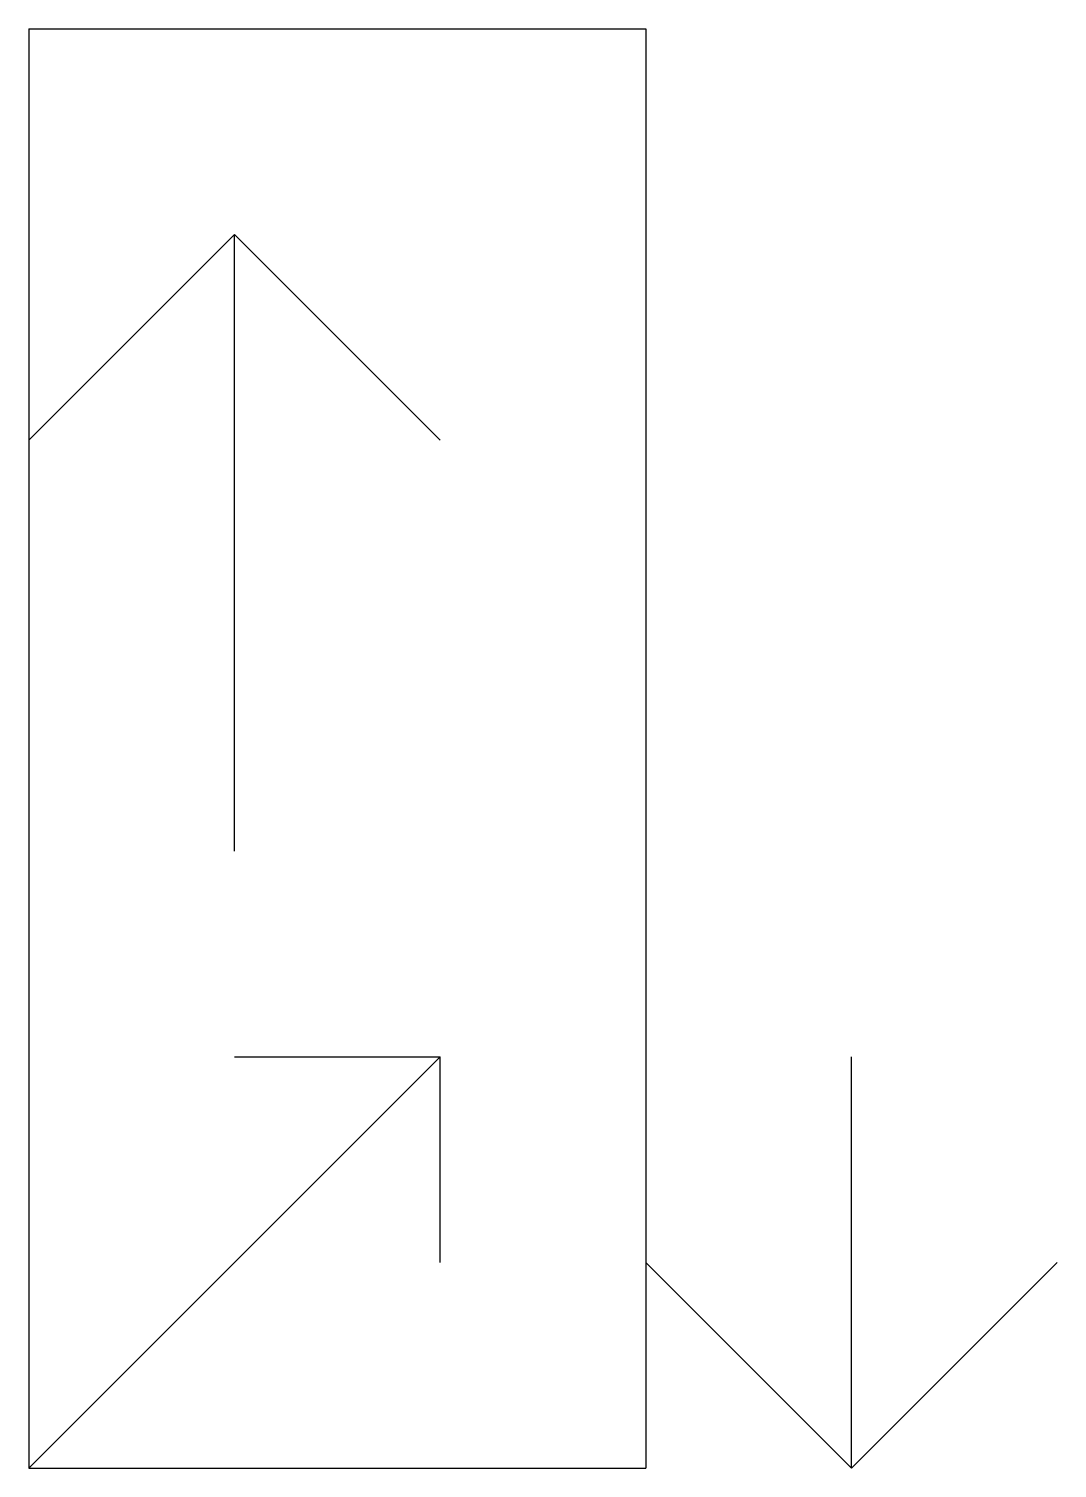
# Model space of a CAD drawing. Header units: millimetres. Extents: x 0 to 50, y 0 to 70.
import ezdxf

# ---------------------------------------------------------------- set-up
doc = ezdxf.new("R2010")
doc.units = ezdxf.units.MM
doc.layers.add('default', color=7, linetype='CONTINUOUS')

msp = doc.modelspace()

# ---------------------------------------------------------------- linework, layer by layer
at = {"layer": 'default'}
for p, q in [((0, 70), (0, 0)), ((0, 70), (30, 70)), ((30, 70), (30, 0)), ((0, 50), (10, 60)), ((10, 30), (10, 60)), ((10, 60), (20, 50)), ((0, 0), (20, 20)), ((10, 20), (20, 20)), ((20, 10), (20, 20)), ((40, 0), (40, 20)), ((30, 10), (40, 0)), ((40, 0), (50, 10)), ((0, 0), (0, 0)), ((0, 0), (0, 0)), ((0, 0), (0, 0)), ((0, 0), (0, 0)), ((0, 0), (30, 0))]:
    msp.add_line(p, q, dxfattribs=at)

doc.saveas('drawing.dxf')
